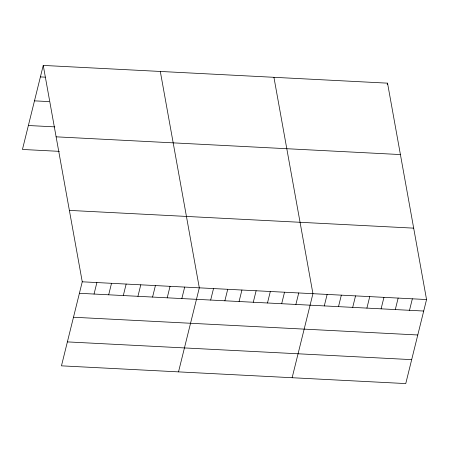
<?xml version="1.0" encoding="UTF-8"?>
<svg xmlns="http://www.w3.org/2000/svg" width="449" height="449" viewBox="0 0 449 449"><rect width="100%" height="100%" fill="white"/><g stroke="black" fill="none" stroke-linecap="round" stroke-linejoin="round"><path stroke-width="0.67" d="M43.244 65.419L82.251 281.804L61.457 365.84L405.756 383.581L426.55 299.545L387.543 83.16L43.244 65.419L22.45 149.455L59.38 151.358M94.043 294.05L96.883 282.561M108.675 294.802L111.52 283.313M123.307 295.554L126.152 284.065M137.938 296.312L140.784 284.823M152.57 297.064L155.416 285.575M167.208 297.816L170.048 286.327M181.839 298.574L184.679 287.085M178.517 371.867L199.311 287.837L160.31 71.453M210.671 300.055L213.516 288.567M224.876 300.791L227.716 289.302M239.076 301.52L241.921 290.032M253.281 302.256L256.121 290.767M267.481 302.985L270.326 291.496M281.686 303.715L284.526 292.226M295.885 304.45L298.731 292.961M292.136 377.727L312.931 293.691L273.924 77.307M324.29 305.915L327.136 294.426M387.206 84.513L387.543 83.16M338.495 306.645L341.335 295.156M352.695 307.374L355.541 295.885M366.9 308.109L369.74 296.621M381.1 308.839L383.946 297.35M395.3 309.574L398.145 298.085M409.505 310.304L412.35 298.815M40.404 76.908L45.282 77.161M34.478 100.851L49.109 101.603M28.377 125.512L54.851 126.876M56.119 136.827L400.418 154.568M69.382 210.396L413.681 228.143M82.251 281.804L426.55 299.545M79.411 293.292L423.704 311.034M73.484 317.235L417.783 334.976M67.384 341.897L411.677 359.638"/></g></svg>
